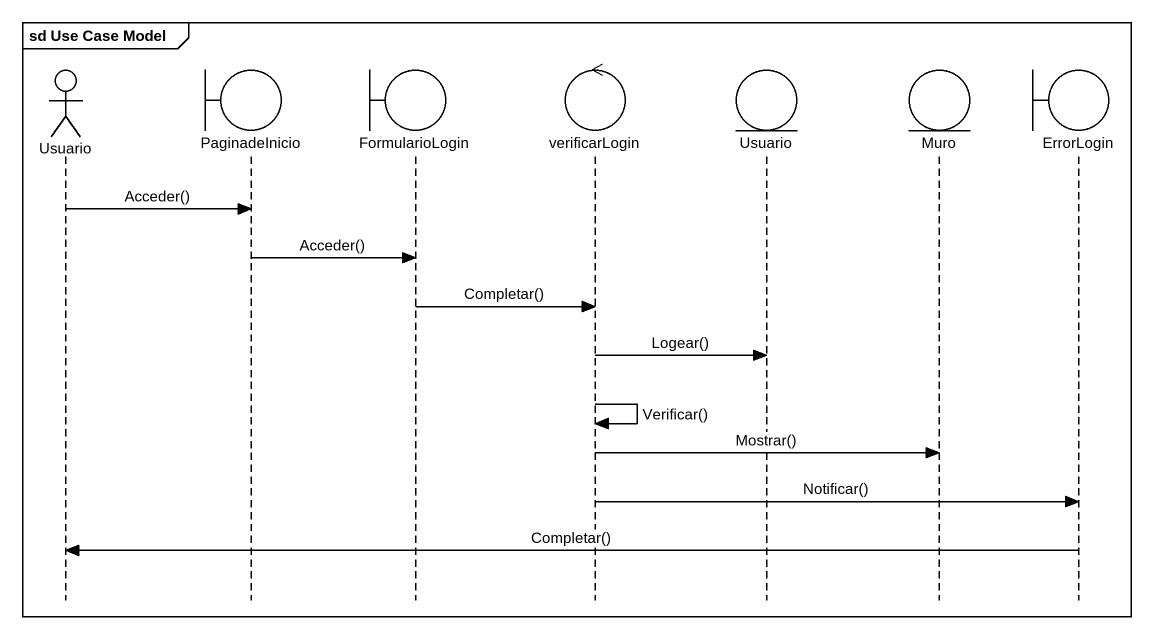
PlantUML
@startuml
mainframe sd Use Case Model
hide footbox
actor Usuario
boundary PaginadeInicio
boundary FormularioLogin
control verificarLogin
entity "Usuario" as Usuario_2
entity Muro
boundary ErrorLogin

Usuario -> PaginadeInicio : Acceder()
PaginadeInicio -> FormularioLogin : Acceder()
FormularioLogin -> verificarLogin : Completar()
verificarLogin -> Usuario_2 : Logear()
verificarLogin -> verificarLogin : Verificar()
verificarLogin -> Muro : Mostrar()
verificarLogin -> ErrorLogin : Notificar()
ErrorLogin -> Usuario : Completar()
@enduml
